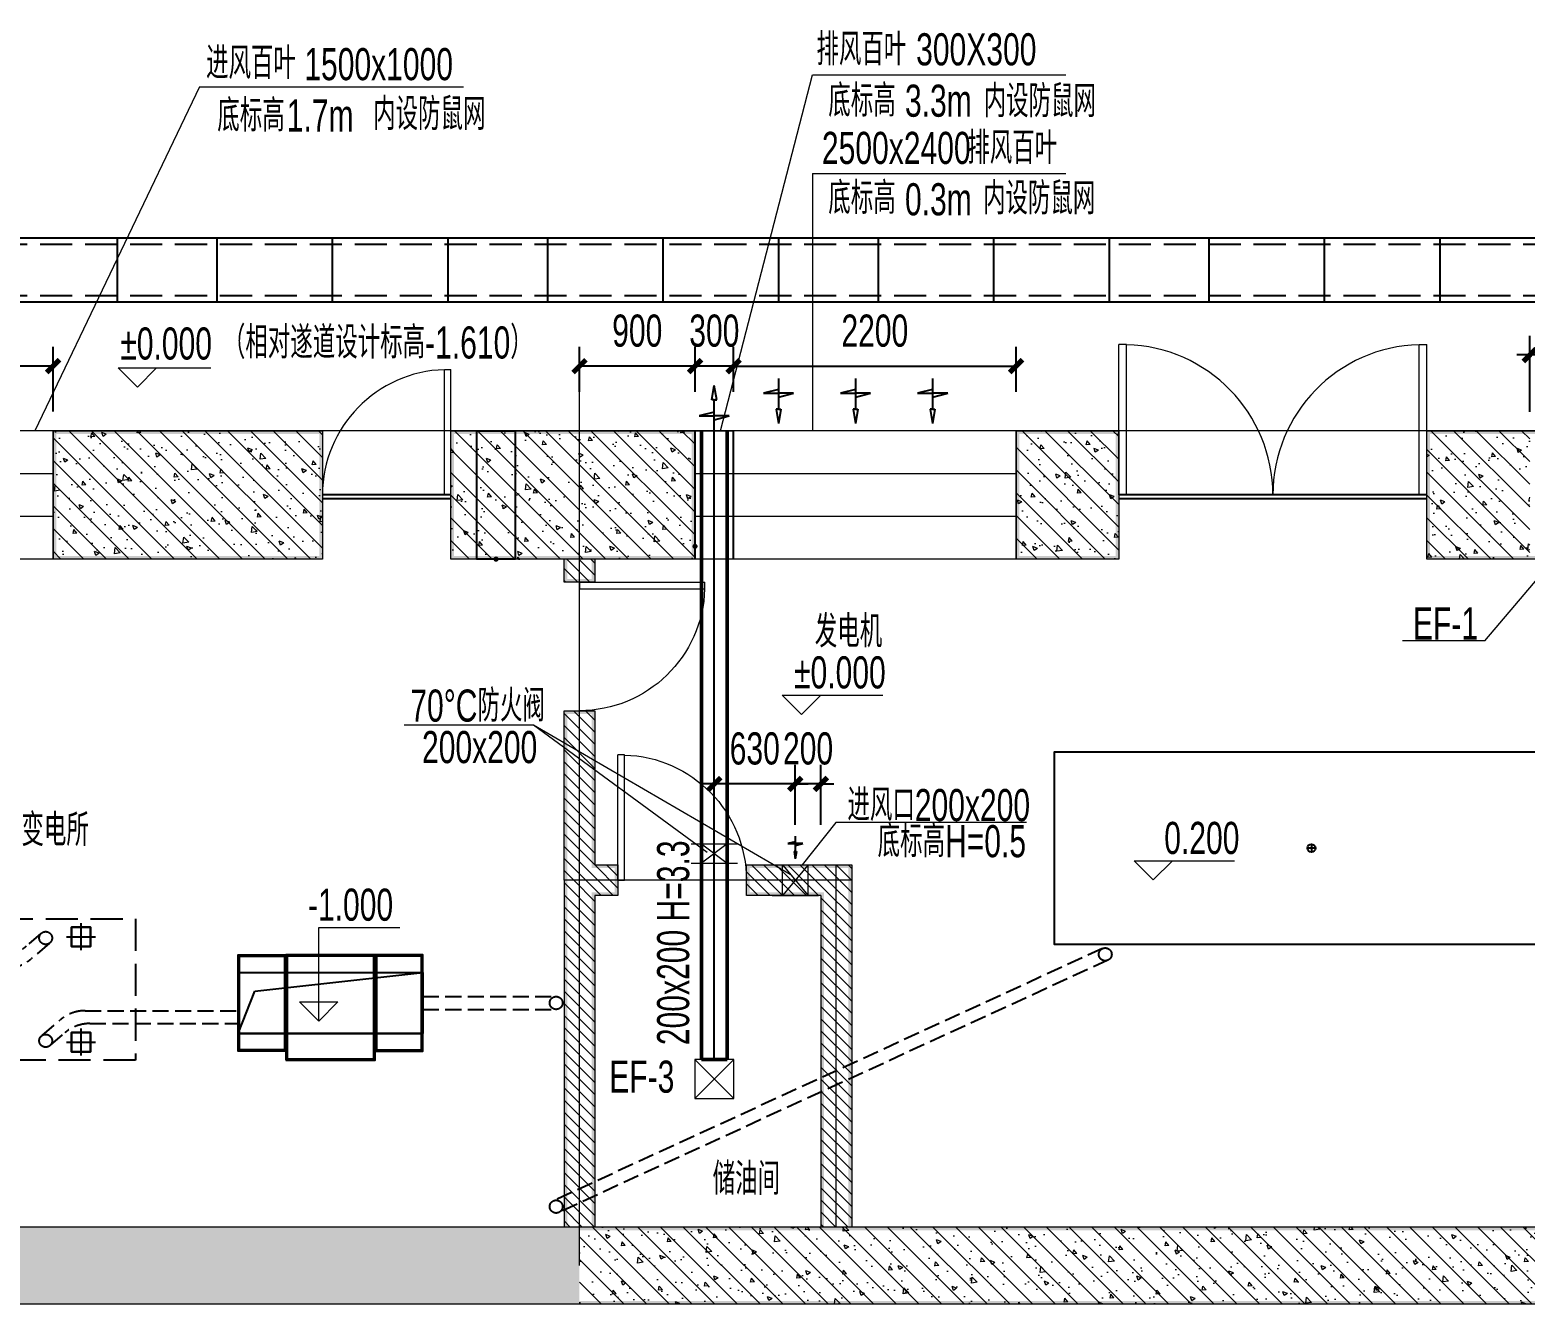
# Model space of a CAD drawing. Extents: x 141823 to 183823, y -39186 to 56515.
# Drawn here: x 157802 to 169446, y 6324 to 16244 of the extents above; entities that cross this region are included whole.
import ezdxf

# ---------------------------------------------------------------- set-up
doc = ezdxf.new("R2010")
doc.units = 0
doc.header["$LTSCALE"] = 1000
doc.header["$MEASUREMENT"] = 0
for name, pattern in [('ACAD_ISO02W100', [15, 12, -3]), ('CENTER', [50.8, 31.75, -6.35, 6.35, -6.35]), ('DASH', [0.35, 0.25, -0.1])]:
    doc.linetypes.add(name, pattern=pattern)
for name, color, linetype, lineweight in [('0标注', 3, 'Continuous', 15), ('ACS_PFG_F2', 31, 'Continuous', 50), ('DIM_ELEV', 3, 'Continuous', 15), ('DIM_LEAD', 3, 'Continuous', 15), ('DOTE', 1, 'Continuous', 15), ('KT-BZ', 6, 'Continuous', 15), ('PUB_HATCH', 8, 'Continuous', 9), ('PUB_TEXT', 7, 'Continuous', 15), ('PUB_WALL', 9, 'Continuous', 15), ('WALL', 4, 'Continuous', 13), ('WINDOW', 4, 'Continuous', 13)]:
    doc.layers.add(name, color=color, linetype=linetype, lineweight=lineweight)
for name, color, linetype in [('ACS_PFG_FRZX', 5, 'CENTER'), ('ACS_SFG_FK', 7, 'Continuous'), ('QQ', 8, 'Continuous'), ('建筑', 2, 'Continuous'), ('电气设备布置', 4, 'Continuous')]:
    doc.layers.add(name, color=color, linetype=linetype)
doc.styles.add('_TCH_DIM', font='hztxt_e.shx', dxfattribs={"width": 0.7, "bigfont": 'hztxt.shx'})
doc.styles.add('DIM_FONT', font='hztxt_e.shx', dxfattribs={"width": 0.7, "bigfont": 'hztxt.shx'})
doc.styles.add('HZTXT', font='hztxt_e.shx', dxfattribs={"width": 0.8, "bigfont": 'hztxt.shx'})
doc.dimstyles.new('DIMN50', dxfattribs={"dimtxt": 250, "dimasz": 100, "dimexe": 150, "dimexo": 150, "dimgap": 150, "dimtad": 1, "dimdec": 0, "dimzin": 0, "dimdsep": 46, "dimtxsty": 'DIM_FONT', "dimblk": 'ARCHTICK', "dimcen": 0.09, "dimclrt": 7, "dimazin": 2, "dimtfac": 1, "dimtdec": 0, "dimtix": 1, "dimtmove": 2, "dimatfit": 3, "dimldrblk": 'ARCHTICK', "dimfxl": 0, "dimtolj": 1, "dimtzin": 0, "dimarcsym": 0})
pattern_1 = [(135, (272165.74, 29747.75), (47.0226, 47.0226), [])]
pattern_2 = [(135, (272165.74, 29700), (88.38835, 88.38835), []), (130, (272165.74, 29700), (-358.6301, -31.3761), [37.5, -412.5]), (185, (272165.74, 29700), (69.3757, 376.0961), [30, -330]), (79.5486, (272135.86, 29697.4), (-289.2547, 344.7198), [31.8701, -350.5711]), (133.8158, (272165.74, 29800), (-533.6205, -82.7595), [56.25, -618.75]), (83.3644, (272121.27, 29793.1), (-467.3314, 487.059), [47.8051, -525.8565]), (188.8158, (272165.74, 29800), (-467.331, 487.0593), [45, -495]), (159, (272115.74, 29775), (-298.4535, -201.30945), [37.5, -412.5]), (214, (272115.74, 29775), (-121.6577, 362.575), [30, -330]), (108.5486, (272090.87, 29758.22), (-420.1113, 161.2652), [31.8701, -350.5711]), (142.5, (272165.74, 29700), (-6.07993, 166.44693), [0, -326, 0, -335, 0, -331.25]), (172.5, (272165.74, 29700), (-131.53477, 197.20586), [0, -191, 0, -318.5, 0, -126.25]), (212.5, (272277.24, 29700), (-266.91122, -11.27744), [0, -125, 0, -390, 0, -517.5]), (222.5, (272327.24, 29700), (-291.5931, 50.0525), [0, -162.5, 0, -259, 0, -367.5])]

# ---------------------------------------------------------------- blocks, each defined once
blk = doc.blocks.new('$DorLib2D$00000001')
for p, q in [((0.45, 0.975), (0.5, 0.975)), ((0.45, 0), (0.45, 0.975)), ((0.5, 0), (0.5, 0.975)), ((0.5, 0), (0.45, 0))]:
    blk.add_line(p, q)
at = {"lineweight": 13}
blk.add_arc((0.475, 0), 0.975, 91.4693, 180, dxfattribs=at)
blk = doc.blocks.new('$DorLib2D$00000002')
for p, q in [((-0.5, 0), (-0.5, 0.4875)), ((-0.475, 0.4875), (-0.5, 0.4875)), ((-0.475, 0), (-0.475, 0.4875)), ((0.475, 0), (0.475, 0.4875)), ((0.475, 0.4875), (0.5, 0.4875)), ((0.5, 0), (0.5, 0.4875)), ((-0.5, 0), (-0.475, 0)), ((0.5, 0), (0.475, 0))]:
    blk.add_line(p, q)
at = {"lineweight": 13}
for centre, start, end in [((-0.4875, 0), 0, 88.5307), ((0.4875, 0), 91.4693, 180)]:
    blk.add_arc(centre, 0.4875, start, end, dxfattribs=at)
blk = doc.blocks.new('$TCHSYS$WIN2D')
for p, q in [((-0.5, 0.5), (0.5, 0.5)), ((-0.5, 0.5), (-0.5, -0.5)), ((0.5, 0.5), (0.5, -0.5)), ((0.5, 0.1667), (-0.5, 0.1667)), ((0.5, -0.1667), (-0.5, -0.1667)), ((-0.5, -0.5), (0.5, -0.5))]:
    blk.add_line(p, q)
blk = doc.blocks.new('_ArchTick')
at = {"color": 0, "linetype": 'ByBlock', "const_width": 0.4}
blk.add_lwpolyline([(-0.5, -0.5), (0.5, 0.5)], dxfattribs=at)
blk = doc.blocks.new('*D98')
at = {"layer": 'Defpoints', "color": 0}
for p in [(162082, 13626), (162082, 13276), (162982, 13276)]:
    blk.add_point(p, dxfattribs=at)
at = {"layer": 'KT-BZ', "color": 0, "lineweight": -2}
for p, q in [((162082, 13426), (162082, 13776)), ((162982, 13426), (162982, 13776)), ((162982, 13626), (162082, 13626))]:
    blk.add_line(p, q, dxfattribs=at)
at = {"layer": 'KT-BZ', "color": 0, "lineweight": -2, "xscale": 100, "yscale": 100, "zscale": 100, "rotation": 180.0000000000007}
blk.add_blockref('_ArchTick', (162082, 13626), dxfattribs=at)
at = {"layer": 'KT-BZ', "color": 0, "lineweight": -2, "xscale": 100, "yscale": 100, "zscale": 100}
blk.add_blockref('_ArchTick', (162982, 13626), dxfattribs=at)
at = {"layer": 'KT-BZ', "color": 7, "insert": (162532, 13901), "char_height": 250, "attachment_point": 5, "style": 'DIM_FONT'}
blk.add_mtext('\\A1;900', dxfattribs=at)
blk = doc.blocks.new('*D99')
at = {"layer": 'Defpoints', "color": 0}
for p in [(162982, 13626), (162982, 13276), (163282, 13276)]:
    blk.add_point(p, dxfattribs=at)
at = {"layer": 'KT-BZ', "color": 0, "lineweight": -2}
for p, q in [((162982, 13426), (162982, 13776)), ((163282, 13426), (163282, 13776)), ((162982, 13626), (162882, 13626)), ((163282, 13626), (162982, 13626)), ((163282, 13626), (163382, 13626))]:
    blk.add_line(p, q, dxfattribs=at)
at = {"layer": 'KT-BZ', "color": 0, "lineweight": -2, "xscale": 100, "yscale": 100, "zscale": 100}
blk.add_blockref('_ArchTick', (162982, 13626), dxfattribs=at)
at = {"layer": 'KT-BZ', "color": 0, "lineweight": -2, "xscale": 100, "yscale": 100, "zscale": 100, "rotation": 180.0000000000007}
blk.add_blockref('_ArchTick', (163282, 13626), dxfattribs=at)
at = {"layer": 'KT-BZ', "color": 7, "insert": (163132, 13901), "char_height": 250, "attachment_point": 5, "style": 'DIM_FONT'}
blk.add_mtext('\\A1;300', dxfattribs=at)
blk = doc.blocks.new('*D100')
at = {"layer": 'Defpoints', "color": 0}
for p in [(165482, 13626), (163282, 13276), (165482, 13276)]:
    blk.add_point(p, dxfattribs=at)
at = {"layer": 'KT-BZ', "color": 0, "lineweight": -2}
for p, q in [((163282, 13426), (163282, 13776)), ((165482, 13426), (165482, 13776)), ((163282, 13626), (165482, 13626))]:
    blk.add_line(p, q, dxfattribs=at)
at = {"layer": 'KT-BZ', "color": 0, "lineweight": -2, "xscale": 100, "yscale": 100, "zscale": 100, "rotation": 180}
blk.add_blockref('_ArchTick', (163282, 13626), dxfattribs=at)
at = {"layer": 'KT-BZ', "color": 0, "lineweight": -2, "xscale": 100, "yscale": 100, "zscale": 100}
blk.add_blockref('_ArchTick', (165482, 13626), dxfattribs=at)
at = {"layer": 'KT-BZ', "color": 7, "insert": (164382, 13901), "char_height": 250, "attachment_point": 5, "style": 'DIM_FONT'}
blk.add_mtext('\\A1;2200', dxfattribs=at)
blk = doc.blocks.new('*D101')
at = {"layer": 'Defpoints', "color": 0}
for p in [(163762, 10373), (163762, 9904), (163962, 9904)]:
    blk.add_point(p, dxfattribs=at)
at = {"layer": 'KT-BZ', "color": 0, "lineweight": -2}
for p, q in [((163762, 10054), (163762, 10523)), ((163962, 10054), (163962, 10523)), ((163762, 10373), (163662, 10373)), ((163962, 10373), (163762, 10373)), ((163962, 10373), (164062, 10373))]:
    blk.add_line(p, q, dxfattribs=at)
at = {"layer": 'KT-BZ', "color": 0, "lineweight": -2, "xscale": 100, "yscale": 100, "zscale": 100}
blk.add_blockref('_ArchTick', (163762, 10373), dxfattribs=at)
at = {"layer": 'KT-BZ', "color": 0, "lineweight": -2, "xscale": 100, "yscale": 100, "zscale": 100, "rotation": 180}
blk.add_blockref('_ArchTick', (163962, 10373), dxfattribs=at)
at = {"layer": 'KT-BZ', "color": 7, "insert": (163862, 10648), "char_height": 250, "attachment_point": 5, "style": 'DIM_FONT'}
blk.add_mtext('\\A1;200', dxfattribs=at)
blk = doc.blocks.new('*D102')
at = {"layer": 'Defpoints', "color": 0}
for p in [(163132, 10373), (163132, 10194), (163762, 9904)]:
    blk.add_point(p, dxfattribs=at)
at = {"layer": 'KT-BZ', "color": 0, "lineweight": -2}
for p, q in [((163132, 10344), (163132, 10523)), ((163762, 10054), (163762, 10523)), ((163132, 10373), (163032, 10373)), ((163762, 10373), (163132, 10373)), ((163762, 10373), (163862, 10373))]:
    blk.add_line(p, q, dxfattribs=at)
at = {"layer": 'KT-BZ', "color": 0, "lineweight": -2, "xscale": 100, "yscale": 100, "zscale": 100}
blk.add_blockref('_ArchTick', (163132, 10373), dxfattribs=at)
at = {"layer": 'KT-BZ', "color": 0, "lineweight": -2, "xscale": 100, "yscale": 100, "zscale": 100, "rotation": 180}
blk.add_blockref('_ArchTick', (163762, 10373), dxfattribs=at)
at = {"layer": 'KT-BZ', "color": 7, "insert": (163447, 10648), "char_height": 250, "attachment_point": 5, "style": 'DIM_FONT'}
blk.add_mtext('\\A1;630', dxfattribs=at)
blk = doc.blocks.new('SFFH3')
for p, q in [((-2.42, 0), (-1.91, 1.96)), ((-1.91, 1.96), (-1.91, 0.01)), ((-4, 0.31), (-5.85, 0)), ((-4, -0.31), (-5.85, 0)), ((-4, 0), (-4, 0.31)), ((0, 0), (-4, 0)), ((-4, 0), (-4, -0.31)), ((-1.91, -1.95), (-1.91, 0.01)), ((-1.42, 0), (-1.91, -1.95))]:
    blk.add_line(p, q)
blk = doc.blocks.new('*D122')
at = {"layer": 'Defpoints', "color": 0}
for p in [(169482, 13713), (169482, 13121), (170032, 13121)]:
    blk.add_point(p, dxfattribs=at)
at = {"layer": 'KT-BZ', "color": 0, "lineweight": -2}
for p, q in [((169482, 13271), (169482, 13863)), ((170032, 13271), (170032, 13863)), ((169482, 13713), (169382, 13713)), ((170032, 13713), (169482, 13713)), ((170032, 13713), (170132, 13713))]:
    blk.add_line(p, q, dxfattribs=at)
at = {"layer": 'KT-BZ', "color": 0, "lineweight": -2, "xscale": 100, "yscale": 100, "zscale": 100}
blk.add_blockref('_ArchTick', (169482, 13713), dxfattribs=at)
at = {"layer": 'KT-BZ', "color": 0, "lineweight": -2, "xscale": 100, "yscale": 100, "zscale": 100, "rotation": 180}
blk.add_blockref('_ArchTick', (170032, 13713), dxfattribs=at)
at = {"layer": 'KT-BZ', "color": 7, "insert": (169757, 13988), "char_height": 250, "attachment_point": 5, "style": 'DIM_FONT'}
blk.add_mtext('\\A1;550', dxfattribs=at)
blk = doc.blocks.new('*D123')
at = {"layer": 'Defpoints', "color": 0}
for p in [(156482, 13626), (156482, 13124), (157982, 13124)]:
    blk.add_point(p, dxfattribs=at)
at = {"layer": 'KT-BZ', "color": 0, "lineweight": -2}
for p, q in [((156482, 13274), (156482, 13776)), ((157982, 13274), (157982, 13776)), ((157982, 13626), (156482, 13626))]:
    blk.add_line(p, q, dxfattribs=at)
at = {"layer": 'KT-BZ', "color": 0, "lineweight": -2, "xscale": 100, "yscale": 100, "zscale": 100, "rotation": 180}
blk.add_blockref('_ArchTick', (156482, 13626), dxfattribs=at)
at = {"layer": 'KT-BZ', "color": 0, "lineweight": -2, "xscale": 100, "yscale": 100, "zscale": 100}
blk.add_blockref('_ArchTick', (157982, 13626), dxfattribs=at)
at = {"layer": 'KT-BZ', "color": 7, "insert": (157232, 13901), "char_height": 250, "attachment_point": 5, "style": 'DIM_FONT'}
blk.add_mtext('\\A1;1500', dxfattribs=at)

msp = doc.modelspace()

# ---------------------------------------------------------------- hatches: boundary and pattern name
at = {"layer": 'PUB_HATCH'}
h = msp.add_hatch(dxfattribs=at)
h.set_pattern_fill('钢筋混凝土', color=256, scale=50, style=0)
h.set_pattern_definition(pattern_2)
h.paths.add_polyline_path([(160080.6, 12123.7), (157982.3, 12123.7), (157982.3, 13123.7), (160080.6, 13123.7)])
h = msp.add_hatch(dxfattribs=at)
h.set_pattern_fill('钢筋混凝土', color=256, scale=50, style=0)
h.set_pattern_definition(pattern_2)
h.paths.add_polyline_path([(162081.8, 13123.7), (162081.8, 12123.7), (161080.6, 12123.7), (161080.6, 13123.7)])
h = msp.add_hatch(dxfattribs=at)
h.set_pattern_fill('钢筋混凝土', color=256, scale=50, style=0)
h.set_pattern_definition(pattern_2)
h.paths.add_polyline_path([(162081.8, 12123.7), (162081.8, 13123.7), (162981.7, 13123.7), (162981.7, 12123.7)])
h = msp.add_hatch(dxfattribs=at)
h.set_pattern_fill('钢筋混凝土', color=256, scale=50, style=0)
h.set_pattern_definition(pattern_2)
h.paths.add_polyline_path([(166281.7, 12123.7), (165481.7, 12123.7), (165481.7, 13123.7), (166281.7, 13123.7)])
h = msp.add_hatch(dxfattribs=at)
h.set_pattern_fill('钢筋混凝土', color=256, scale=50, style=0)
h.set_pattern_definition(pattern_2)
h.paths.add_polyline_path([(169481.8, 13120.6), (169481.8, 12123.7), (168681.7, 12123.7), (168681.7, 13123.7), (171081.8, 13123.7), (171081.8, 13098.7), (171281.8, 12457), (171106.8, 12148.7), (171081.8, 12123.7), (170031.8, 12123.7), (170031.8, 13120.6)])
h = msp.add_hatch(dxfattribs=at)
h.set_pattern_fill('普通砖', color=256, scale=50, style=0)
h.set_pattern_definition(pattern_1)
h.paths.add_polyline_path([(161961.8, 12123.7), (162201.8, 12123.7), (162201.8, 11943.5), (161961.8, 11943.5)])
h = msp.add_hatch(dxfattribs=at)
h.set_pattern_fill('普通砖', color=256, scale=50, style=0)
h.set_pattern_definition(pattern_1)
h.paths.add_polyline_path([(162121.8, 9623.7), (161961.8, 9623.7), (161961.8, 10943.5), (162201.8, 10943.5), (162201.8, 9743.7), (162176.8, 9718.7)])
h = msp.add_hatch(dxfattribs=at)
h.set_pattern_fill('普通砖', color=256, scale=50, style=0)
h.set_pattern_definition(pattern_1)
h.paths.add_polyline_path([(162176.8, 9718.7), (162201.8, 9743.7), (162381.8, 9743.7), (162381.8, 9503.7), (162201.8, 9503.7), (162176.8, 9528.7), (162121.8, 9623.7)])
h = msp.add_hatch(dxfattribs=at)
h.set_pattern_fill('普通砖', color=256, scale=50, style=0)
h.set_pattern_definition(pattern_1)
h.paths.add_polyline_path([(164201.8, 9743.7), (163961.8, 9503.7), (163381.8, 9503.7), (163381.8, 9743.7)])
h = msp.add_hatch(dxfattribs=at)
h.set_pattern_fill('普通砖', color=256, scale=50, style=0)
h.set_pattern_definition(pattern_1)
h.paths.add_polyline_path([(163961.8, 9503.7), (164201.8, 9743.7), (164201.8, 6923.7), (163961.8, 6923.7)])
h = msp.add_hatch(dxfattribs=at)
h.set_pattern_fill('普通砖', color=256, scale=50, style=0)
h.set_pattern_definition(pattern_1)
h.paths.add_polyline_path([(162121.8, 9623.7), (162176.8, 9528.7), (162201.8, 9503.7), (162201.8, 6923.7), (161961.8, 6923.7), (161961.8, 9623.7)])
h = msp.add_hatch(dxfattribs=at)
h.set_pattern_fill('钢筋混凝土', color=256, scale=50, style=0)
h.set_pattern_definition(pattern_2)
h.paths.add_polyline_path([(162081.8, 6923.7), (162081.8, 6323.7), (151481.8, 6323.7), (152081.8, 6923.7)])
h = msp.add_hatch(dxfattribs=at)
h.set_pattern_fill('钢筋混凝土', color=256, scale=50, style=0)
h.set_pattern_definition(pattern_2)
h.paths.add_polyline_path([(164081.8, 6923.7), (164081.8, 6323.7), (162081.8, 6323.7), (162081.8, 6923.7)])
h = msp.add_hatch(dxfattribs=at)
h.set_pattern_fill('钢筋混凝土', color=256, scale=50, style=0)
h.set_pattern_definition(pattern_2)
h.paths.add_polyline_path([(171281.8, 6723.7), (171081.8, 6348.7), (171081.8, 6323.7), (164081.8, 6323.7), (164081.8, 6923.7), (171081.8, 6923.7)])
at = {"layer": 'PUB_WALL'}
for points in [[(157982.3, 12123.7), (157982.3, 13123.7), (158007.3, 13098.7), (158007.3, 12148.7)], [(157982.3, 13123.7), (160080.6, 13123.7), (160055.6, 13098.7), (158007.3, 13098.7)], [(160080.6, 13123.7), (160080.6, 12123.7), (160055.6, 12148.7), (160055.6, 13098.7)], [(161080.6, 12123.7), (161080.6, 13123.7), (161105.6, 13098.7), (161105.6, 12148.7)], [(161080.6, 13123.7), (162081.8, 13123.7), (162081.8, 13098.7), (161105.6, 13098.7)], [(162081.8, 13123.7), (162981.7, 13123.7), (162956.7, 13098.7), (162081.8, 13098.7)], [(162981.7, 13123.7), (162981.7, 12123.7), (162956.7, 12148.7), (162956.7, 13098.7)], [(165481.7, 12123.7), (165481.7, 13123.7), (165506.7, 13098.7), (165506.7, 12148.7)], [(165481.7, 13123.7), (166281.7, 13123.7), (166256.7, 13098.7), (165506.7, 13098.7)], [(166281.7, 13123.7), (166281.7, 12123.7), (166256.7, 12148.7), (166256.7, 13098.7)], [(168681.7, 12123.7), (168681.7, 13123.7), (168706.7, 13098.7), (168706.7, 12148.7)], [(168681.7, 13123.7), (171081.8, 13123.7), (171081.8, 13098.7), (168706.7, 13098.7)], [(160080.6, 12123.7), (157982.3, 12123.7), (158007.3, 12148.7), (160055.6, 12148.7)], [(162081.8, 12123.7), (161080.6, 12123.7), (161105.6, 12148.7), (162081.8, 12148.7)], [(161961.8, 11943.5), (161961.8, 12123.7), (161986.8, 12123.7), (161986.8, 11968.5)], [(162981.7, 12123.7), (162081.8, 12123.7), (162081.8, 12148.7), (162956.7, 12148.7)], [(162201.8, 12123.7), (162201.8, 11943.5), (162176.8, 11968.5), (162176.8, 12123.7)], [(166281.7, 12123.7), (165481.7, 12123.7), (165506.7, 12148.7), (166256.7, 12148.7)], [(171081.8, 12123.7), (168681.7, 12123.7), (168706.7, 12148.7), (171106.8, 12148.7)], [(162201.8, 11943.5), (161961.8, 11943.5), (161986.8, 11968.5), (162176.8, 11968.5)], [(161961.8, 9623.7), (161961.8, 10943.5), (161986.8, 10918.5), (161986.8, 9623.7)], [(161961.8, 10943.5), (162201.8, 10943.5), (162176.8, 10918.5), (161986.8, 10918.5)], [(162201.8, 10943.5), (162201.8, 9743.7), (162176.8, 9718.7), (162176.8, 10918.5)], [(162201.8, 9743.7), (162381.8, 9743.7), (162356.8, 9718.7), (162176.8, 9718.7)], [(162381.8, 9743.7), (162381.8, 9503.7), (162356.8, 9528.7), (162356.8, 9718.7)], [(163381.8, 9503.7), (163381.8, 9743.7), (163406.8, 9718.7), (163406.8, 9528.7)], [(163381.8, 9743.7), (164201.8, 9743.7), (164176.8, 9718.7), (163406.8, 9718.7)], [(164201.8, 9743.7), (164201.8, 6923.7), (164176.8, 6923.7), (164176.8, 9718.7)], [(161961.8, 9623.7), (161961.8, 6923.7), (161986.8, 6923.7), (161986.8, 9623.7)], [(162201.8, 9503.7), (162201.8, 6923.7), (162176.8, 6923.7), (162176.8, 9528.7)], [(162381.8, 9503.7), (162201.8, 9503.7), (162176.8, 9528.7), (162356.8, 9528.7)], [(163961.8, 9503.7), (163381.8, 9503.7), (163406.8, 9528.7), (163986.8, 9528.7)], [(163961.8, 9503.7), (163961.8, 6923.7), (163986.8, 6923.7), (163986.8, 9528.7)], [(162081.8, 6923.7), (152081.8, 6923.7), (152056.8, 6898.7), (162081.8, 6898.7)], [(164081.8, 6923.7), (162081.8, 6923.7), (162081.8, 6898.7), (164081.8, 6898.7)], [(171081.8, 6923.7), (164081.8, 6923.7), (164081.8, 6898.7), (171106.8, 6898.7)], [(162081.8, 6323.7), (151481.8, 6323.7), (151506.8, 6348.7), (162081.8, 6348.7)], [(164081.8, 6323.7), (162081.8, 6323.7), (162081.8, 6348.7), (164081.8, 6348.7)], [(171081.8, 6323.7), (164081.8, 6323.7), (164081.8, 6348.7), (171081.8, 6348.7)]]:
    msp.add_hatch(color=256, dxfattribs=at).paths.add_polyline_path(points)

# ---------------------------------------------------------------- linework, layer by layer
for p, q in [((162981.6, 12123.3), (162981.8, 13123.3)), ((163281.6, 12123.3), (163281.8, 13123.3)), ((161080.6, 12623.7), (160080.6, 12623.7)), ((161080.6, 12593.7), (160080.6, 12593.7)), ((168681.7, 12623.7), (166281.7, 12623.7)), ((168681.7, 12593.7), (166281.7, 12593.7)), ((167781.8, 9905.2), (167781.8, 9842.2)), ((167813.3, 9873.7), (167750.4, 9873.7))]:
    msp.add_line(p, q)
at = {"linetype": 'DASH'}
for p, q in [((158199.8, 9289.2), (158199.8, 9078.4)), ((158085.8, 9183.7), (158313.9, 9183.7)), ((158199.8, 8469.2), (158199.8, 8258.4)), ((158085.8, 8363.7), (158313.9, 8363.7))]:
    msp.add_line(p, q, dxfattribs=at)
for points in [[(161281.8, 13123.7), (161581.8, 13123.7), (161581.8, 12123.7), (161281.8, 12123.7)], [(158124.8, 9258.7), (158274.8, 9258.7), (158274.8, 9108.7), (158124.8, 9108.7)], [(159424.8, 8905.7), (160861.8, 8905.7), (160861.8, 8430.7), (159424.8, 8430.7)], [(158124.8, 8438.7), (158274.8, 8438.7), (158274.8, 8288.7), (158124.8, 8288.7)]]:
    msp.add_lwpolyline(points, close=True)
at = {"linetype": 'ByBlock'}
msp.add_lwpolyline([(169781.8, 9123.7), (165781.8, 9123.7), (165781.8, 10623.7), (169781.8, 10623.7)], close=True, dxfattribs=at)
at = {"linetype": 'DASH'}
msp.add_lwpolyline([(157224.8, 9323.7), (158624.8, 9323.7), (158624.8, 8223.7), (157224.8, 8223.7)], close=True, dxfattribs=at)
msp.add_circle((167781.8, 9873.7), 31.5)
at = {"layer": '0标注', "color": 3}
for p, q in [((162951.5, 9907.2), (163311.8, 9907.2)), ((162951.5, 9757.3), (163311.8, 9757.3)), ((163581.7, 9743.6), (163862, 9743.6)), ((163581.7, 9503.7), (163942, 9503.7))]:
    msp.add_line(p, q, dxfattribs=at)
at = {"layer": '0标注'}
for p, q in [((163031.5, 9757.3), (163031.5, 9907.2)), ((163231.8, 9757.3), (163231.8, 9907.2)), ((163661.7, 9503.7), (163661.7, 9743.6)), ((163862, 9503.7), (163862, 9743.6))]:
    msp.add_line(p, q, dxfattribs=at)
at = {"layer": '0标注', "color": 1}
for p, q in [((163231.8, 9907.2), (163031.5, 9757.3)), ((163031.5, 9907.2), (163231.8, 9757.3)), ((163862, 9743.6), (163661.7, 9503.7)), ((163661.7, 9743.6), (163862, 9503.7))]:
    msp.add_line(p, q, dxfattribs=at)
at = {"layer": '0标注', "color": 2}
for p, q in [((163283.9, 8228.9), (162979.4, 7924.4)), ((162979.4, 8228.9), (163283.9, 7924.4))]:
    msp.add_line(p, q, dxfattribs=at)
at = {"layer": '0标注', "color": 1}
msp.add_lwpolyline([(162979.4, 8228.9), (162979.4, 7924.4), (163283.9, 7924.4), (163283.9, 8228.9)], close=True, dxfattribs=at)
at = {"layer": 'ACS_PFG_F2'}
for p, q in [((163031.6, 8228.9), (163031.6, 13123.3)), ((163231.6, 8228.9), (163231.6, 13123.3)), ((163231.6, 8228.9), (163031.6, 8228.9))]:
    msp.add_line(p, q, dxfattribs=at)
at = {"layer": 'ACS_PFG_FRZX'}
msp.add_line((163131.6, 8228.9), (163131.6, 13123.3), dxfattribs=at)
at = {"layer": 'DIM_ELEV'}
for p, q in [((158638.6, 13463.3), (158488.6, 13613.3)), ((158488.6, 13613.3), (159212.1, 13613.3)), ((158638.6, 13463.3), (158788.6, 13613.3)), ((163811.6, 10914.4), (163661.6, 11064.4)), ((163661.6, 11064.4), (164444.1, 11064.4)), ((163811.6, 10914.4), (163961.6, 11064.4)), ((166550.8, 9625.6), (166400.8, 9775.6)), ((166400.8, 9775.6), (167183.3, 9775.6)), ((166550.8, 9625.6), (166700.8, 9775.6)), ((160050.9, 8527.4), (160050.9, 9255.8)), ((160050.9, 9255.8), (160683.4, 9255.8)), ((160050.9, 8527.4), (159900.9, 8677.4)), ((159900.9, 8677.4), (160200.9, 8677.4)), ((160050.9, 8527.4), (160200.9, 8677.4))]:
    msp.add_line(p, q, dxfattribs=at)
at = {"layer": 'DIM_LEAD', "const_width": 20}
for points in [[(162979.3, 12213.6, -1), (162984.1, 12233, -1)], [(161431.3, 12113.7, -1), (161432.4, 12133.7, -1)]]:
    msp.add_lwpolyline(points, format="xyb", close=True, dxfattribs=at)
at = {"layer": 'DOTE'}
for p, q in [((162081.8, 6623.7), (162081.8, 13423.7)), ((171381.8, 13123.7), (151781.8, 13123.7)), ((164081.8, 6923.7), (164081.8, 9743.7)), ((164201.8, 9623.7), (161961.8, 9623.7)), ((174281.8, 6923.7), (151781.8, 6923.7))]:
    msp.add_line(p, q, dxfattribs=at)
at = {"layer": 'KT-BZ'}
for p, q in [((163178.9, 13123.7), (163896.7, 15892.9)), ((163896.7, 15892.9), (165870, 15892.9)), ((159122, 15800.5), (157839.9, 13123.7)), ((159122, 15800.5), (161178.3, 15800.5)), ((163896.7, 15125.3), (165870, 15125.3)), ((163896.7, 15125.3), (163896.7, 13123.7)), ((169131.4, 11487.2), (169672.3, 12122.2)), ((169131.4, 11487.2), (168491.9, 11487.2)), ((161724.6, 10830), (160717.6, 10830)), ((163723.8, 9669.2), (161724.6, 10830)), ((163075.7, 9838.5), (161724.6, 10830)), ((164079.4, 10073.5), (163816.1, 9743.6)), ((165564, 10073.5), (164079.4, 10073.5))]:
    msp.add_line(p, q, dxfattribs=at)
msp.add_lwpolyline([(162981.7, 13123.7), (163281.7, 13123.7), (163281.7, 12123.7), (162981.7, 12123.7)], close=True, dxfattribs=at)
at = {"layer": 'QQ'}
for p, q in [((171081.8, 14623.7), (152081.8, 14623.7)), ((158481.8, 14623.7), (158481.8, 14123.7)), ((158481.8, 14623.7), (158481.8, 14123.7)), ((159256.8, 14623.7), (159256.8, 14123.7)), ((160156.8, 14623.7), (160156.8, 14123.7)), ((161056.8, 14623.7), (161056.8, 14123.7)), ((161056.8, 14623.7), (161056.8, 14123.7)), ((161831.8, 14623.7), (161831.8, 14123.7)), ((162731.8, 14623.7), (162731.8, 14123.7)), ((163631.8, 14623.7), (163631.8, 14123.7)), ((163631.8, 14623.7), (163631.8, 14123.7)), ((164406.8, 14623.7), (164406.8, 14123.7)), ((165306.8, 14623.7), (165306.8, 14123.7)), ((166206.8, 14623.7), (166206.8, 14123.7)), ((166206.8, 14623.7), (166206.8, 14123.7)), ((166981.8, 14623.7), (166981.8, 14123.7)), ((167881.8, 14623.7), (167881.8, 14123.7)), ((168781.8, 14623.7), (168781.8, 14123.7)), ((168781.8, 14623.7), (168781.8, 14123.7)), ((171081.8, 14123.7), (152081.8, 14123.7))]:
    msp.add_line(p, q, dxfattribs=at)
at = {"layer": 'QQ', "linetype": 'DASH'}
for p, q in [((171081.8, 14573.7), (152081.8, 14573.7)), ((171081.8, 14173.7), (152081.8, 14173.7))]:
    msp.add_line(p, q, dxfattribs=at)
at = {"layer": 'WALL'}
for p, q in [((157982.3, 12123.7), (157982.3, 13123.7)), ((157982.3, 13123.7), (160080.6, 13123.7)), ((160080.6, 13123.7), (160080.6, 12123.7)), ((161080.6, 12123.7), (161080.6, 13123.7)), ((161080.6, 13123.7), (162081.8, 13123.7)), ((162081.8, 13123.7), (162981.7, 13123.7)), ((162981.7, 13123.7), (162981.7, 12123.7)), ((165481.7, 12123.7), (165481.7, 13123.7)), ((165481.7, 13123.7), (166281.7, 13123.7)), ((166281.7, 13123.7), (166281.7, 12123.7)), ((168681.7, 12123.7), (168681.7, 13123.7)), ((168681.7, 13123.7), (171081.8, 13123.7)), ((160080.6, 12123.7), (157982.3, 12123.7)), ((162081.8, 12123.7), (161080.6, 12123.7)), ((161961.8, 11943.5), (161961.8, 12123.7)), ((162981.7, 12123.7), (162081.8, 12123.7)), ((162201.8, 12123.7), (162201.8, 11943.5)), ((166281.7, 12123.7), (165481.7, 12123.7)), ((171081.8, 12123.7), (168681.7, 12123.7)), ((162201.8, 11943.5), (161961.8, 11943.5)), ((161961.8, 9623.7), (161961.8, 10943.5)), ((161961.8, 10943.5), (162201.8, 10943.5)), ((162201.8, 10943.5), (162201.8, 9743.7)), ((162201.8, 9743.7), (162381.8, 9743.7)), ((162381.8, 9743.7), (162381.8, 9503.7)), ((163381.8, 9503.7), (163381.8, 9743.7)), ((163381.8, 9743.7), (164201.8, 9743.7)), ((164201.8, 9743.7), (164201.8, 6923.7)), ((161961.8, 9623.7), (161961.8, 6923.7)), ((162201.8, 9503.7), (162201.8, 6923.7)), ((162381.8, 9503.7), (162201.8, 9503.7)), ((163961.8, 9503.7), (163381.8, 9503.7)), ((163961.8, 9503.7), (163381.8, 9503.7)), ((163961.8, 9503.7), (163961.8, 6923.7)), ((162081.8, 6923.7), (152081.8, 6923.7)), ((164081.8, 6923.7), (162081.8, 6923.7)), ((171081.8, 6923.7), (164081.8, 6923.7)), ((162081.8, 6323.7), (151481.8, 6323.7)), ((164081.8, 6323.7), (162081.8, 6323.7)), ((171081.8, 6323.7), (164081.8, 6323.7))]:
    msp.add_line(p, q, dxfattribs=at)
at = {"layer": '建筑', "color": 1}
for p, q in [((159434.8, 9033.7), (159424.8, 9043.7)), ((159785.8, 9033.7), (159795.8, 9043.7)), ((159805.8, 9033.7), (159795.8, 9043.7)), ((160480.8, 9033.7), (160490.8, 9043.7)), ((160500.8, 9033.7), (160490.8, 9043.7)), ((160851.8, 9033.7), (160861.8, 9043.7)), ((159424.8, 8430.7), (159424.8, 8905.7)), ((160861.8, 8430.7), (160861.8, 8905.7)), ((159434.8, 8302.7), (159424.8, 8292.7)), ((159785.8, 8302.7), (159795.8, 8292.7)), ((160500.8, 8302.7), (160490.8, 8292.7)), ((160851.8, 8302.7), (160861.8, 8292.7)), ((159805.8, 8233.7), (159795.8, 8223.7)), ((160480.8, 8233.7), (160490.8, 8223.7))]:
    msp.add_line(p, q, dxfattribs=at)
at = {"layer": '建筑'}
for p, q in [((159424.8, 8905.7), (160861.8, 8905.7)), ((159552.8, 8759.6), (160861.8, 8905.7)), ((159424.8, 8430.7), (159552.8, 8759.6)), ((159424.8, 8430.7), (160861.8, 8430.7))]:
    msp.add_line(p, q, dxfattribs=at)
at = {"layer": '建筑', "linetype": 'DASH', "ltscale": 0.5}
for p, q in [((160861.8, 8718.2), (161900.1, 8718.2)), ((160861.8, 8618.2), (161900.1, 8618.2))]:
    msp.add_line(p, q, dxfattribs=at)
for points in [[(157888.3, 9208.6), (157775.7, 9111.9, -0.1792342), (157580.3, 9039.5), (156303, 9039.5)], [(157953.5, 9132.7), (157812.7, 9011.9, -0.1792342), (157617.3, 8939.5), (156303, 8939.5)], [(157896.2, 8414.7), (158037, 8535.5, -0.1792342), (158232.4, 8607.9), (159424.8, 8607.9)], [(157961.3, 8338.8), (158074, 8435.5, -0.1792342), (158269.4, 8507.9), (159424.8, 8507.9)]]:
    msp.add_lwpolyline(points, format="xyb", dxfattribs=at)
at = {"layer": '建筑', "color": 1}
for points in [[(158124.8, 9108.7), (158274.8, 9108.7), (158274.8, 9258.7), (158124.8, 9258.7)], [(159795.8, 8292.7), (159424.8, 8292.7), (159424.8, 9043.7), (159795.8, 9043.7)], [(159785.8, 8302.7), (159434.8, 8302.7), (159434.8, 9033.7), (159785.8, 9033.7)], [(159795.8, 8223.7), (160490.8, 8223.7), (160490.8, 9043.7), (159795.8, 9043.7)], [(159805.8, 8233.7), (160480.8, 8233.7), (160480.8, 9033.7), (159805.8, 9033.7)], [(160490.8, 8292.7), (160861.8, 8292.7), (160861.8, 9043.7), (160490.8, 9043.7)], [(160500.8, 8302.7), (160851.8, 8302.7), (160851.8, 9033.7), (160500.8, 9033.7)], [(158124.8, 8288.7), (158274.8, 8288.7), (158274.8, 8438.7), (158124.8, 8438.7)]]:
    msp.add_lwpolyline(points, close=True, dxfattribs=at)
at = {"layer": '建筑', "linetype": 'DASH', "ltscale": 0.5}
for points in [[(166155.5, 9092), (161879.2, 7127.9)], [(166197.6, 9001.3), (161921, 7037.1)]]:
    msp.add_lwpolyline(points, dxfattribs=at)
at = {"layer": '建筑', "linetype": 'ACAD_ISO02W100', "ltscale": 0.2}
for centre in [(157924.8, 9173.7), (166176.4, 9046.5), (161900.1, 8668.2), (157924.8, 8373.7), (161900.1, 7082.5)]:
    msp.add_circle(centre, 50, dxfattribs=at)
at = {"layer": '电气设备布置'}
for points in [[(159795.8, 8292.7), (159424.8, 8292.7), (159424.8, 9043.7), (159795.8, 9043.7)], [(159795.8, 8223.7), (160490.8, 8223.7), (160490.8, 9043.7), (159795.8, 9043.7)], [(160490.8, 8292.7), (160861.8, 8292.7), (160861.8, 9043.7), (160490.8, 9043.7)]]:
    msp.add_lwpolyline(points, close=True, dxfattribs=at)

# ---------------------------------------------------------------- block references
at = {"layer": 'ACS_SFG_FK', "xscale": -60, "yscale": 60, "zscale": 2}
for p, rotation in [((163631.7, 13529.9), 270), ((164231.7, 13529.9), 270), ((164831.7, 13529.9), 270), ((163131.7, 13123.7), 90)]:
    msp.add_blockref('SFFH3', p, dxfattribs=dict(at, rotation=rotation))
at = {"layer": 'ACS_SFG_FK', "xscale": -30, "yscale": 30, "rotation": 270}
msp.add_blockref('SFFH3', (163761.8, 9966.1), dxfattribs=at)
at = {"layer": 'WINDOW'}
for name, p, xscale, yscale, zscale in [('$DorLib2D$00000002', (167481.7, 12623.7), 2400, 2400, -2400), ('$DorLib2D$00000001', (160580.6, 12623.7), 1000, 1000, -1000), ('$TCHSYS$WIN2D', (157232.3, 12623.7), -1500, 1000, 1500), ('$TCHSYS$WIN2D', (164231.7, 12623.7), -2500, 1000, 2500)]:
    msp.add_blockref(name, p, dxfattribs=dict(at, xscale=xscale, yscale=yscale, zscale=zscale))
at = {"layer": 'WINDOW', "xscale": 1000, "yscale": -1000, "zscale": -1000}
for p, rotation in [((162081.8, 11443.5), 90), ((162881.8, 9623.7), 180)]:
    msp.add_blockref('$DorLib2D$00000001', p, dxfattribs=dict(at, rotation=rotation))

# ---------------------------------------------------------------- texts
at = {"layer": 'KT-BZ', "style": 'HZTXT', "width": 0.7}
for s, rotation, p in [('排风百叶', 0.00033, (163927.4, 15967.9)), ('300X300', 0.00033, (164703.6, 15967.9)), ('进风百叶', 0.00033, (159173.7, 15860.8)), ('1500x1000', 0.00033, (159938.8, 15852.4)), ('底标高', 0.00033, (164019.5, 15567.9)), ('内设防鼠网', 359.99967, (165229.2, 15564.4)), ('底标高', 0.00033, (159261.2, 15452.4)), ('内设防鼠网', 359.99967, (160474.7, 15464.6)), ('3.3m', 0.00033, (164616.7, 15567.9)), ('1.7m', 0.00033, (159802.1, 15452.4)), ('2500x2400', 0.00033, (163969.9, 15200.3)), ('排风百叶', 0.00033, (165101.9, 15200.3)), ('底标高', 0.00033, (164019.5, 14810.2)), ('0.3m', 0.00033, (164616.7, 14800.3)), ('内设防鼠网', 359.99967, (165224.1, 14807.8)), ('EF-1', 0.00033, (168572.7, 11497.7)), ('70%%DC防火阀', 0.00033, (160764.3, 10858.3)), ('200x200', 0.00033, (160855.5, 10535.4)), ('进风口200x200', 0.00033, (164168.2, 10083.8)), ('底标高H=0.5', 0.00033, (164403.7, 9802.7)), ('200x200 H=3.3', 90.00033, (162936.2, 8339.7)), ('EF-3', 0.00033, (162313.6, 7969.3))]:
    msp.add_text(s, height=250, rotation=rotation, dxfattribs=at).set_placement(p)
at = {"layer": 'PUB_TEXT', "style": '_TCH_DIM', "width": 0.7}
for s, p in [('%%P0.000', (158506, 13677.4)), ('（相对遂道设计标高-1.610）', (159304.7, 13685.4)), ('发电机', (163914.5, 11436)), ('%%P0.000', (163752.9, 11116.9)), ('变电所', (157736.1, 9890)), ('0.200', (166635.8, 9828.1)), ('-1.000', (159967.2, 9308.3)), ('储油间', (163118.9, 7173.4))]:
    msp.add_text(s, height=250, dxfattribs=at).set_placement(p)

# ---------------------------------------------------------------- dimensions: what is measured, and where the dimension line sits
at = {"layer": 'KT-BZ'}
for base, p1, p2, picture, middle in [((169481.8, 13712.9), (170031.8, 13120.6), (169481.8, 13120.6), '*D122', (169756.8, 13987.9)), ((156482.3, 13626), (157982.3, 13123.7), (156482.3, 13123.7), '*D123', (157232.3, 13901))]:
    dim = msp.add_linear_dim(base=base, p1=p1, p2=p2, dimstyle='DIMN50', override={"dimfxl": 250}, dxfattribs=at)
    dim.commit()
    dim.dimension.update_dxf_attribs({"geometry": picture, "text_midpoint": middle})
for p1, p2, picture, middle in [((162981.8, 13276.1), (162081.8, 13276.1), '*D98', (162531.8, 13901)), ((163281.8, 13276.1), (162981.8, 13276.1), '*D99', (163131.8, 13901))]:
    dim = msp.add_aligned_dim(p1=p1, p2=p2, distance=-350, dimstyle='DIMN50', dxfattribs=at)
    dim.commit()
    dim.dimension.update_dxf_attribs({"geometry": picture, "text_midpoint": middle})
for base, p1, p2, picture, middle in [((165481.7, 13626), (163281.8, 13276.1), (165481.7, 13276.4), '*D100', (164381.7, 13901)), ((163131.6, 10372.8), (163761.8, 9904), (163131.6, 10193.8), '*D102', (163446.7, 10647.8)), ((163761.8, 10372.8), (163961.8, 9904), (163761.8, 9904), '*D101', (163861.8, 10647.8))]:
    dim = msp.add_linear_dim(base=base, p1=p1, p2=p2, angle=180, dimstyle='DIMN50', dxfattribs=at)
    dim.commit()
    dim.dimension.update_dxf_attribs({"geometry": picture, "text_midpoint": middle})

doc.saveas('drawing.dxf')
